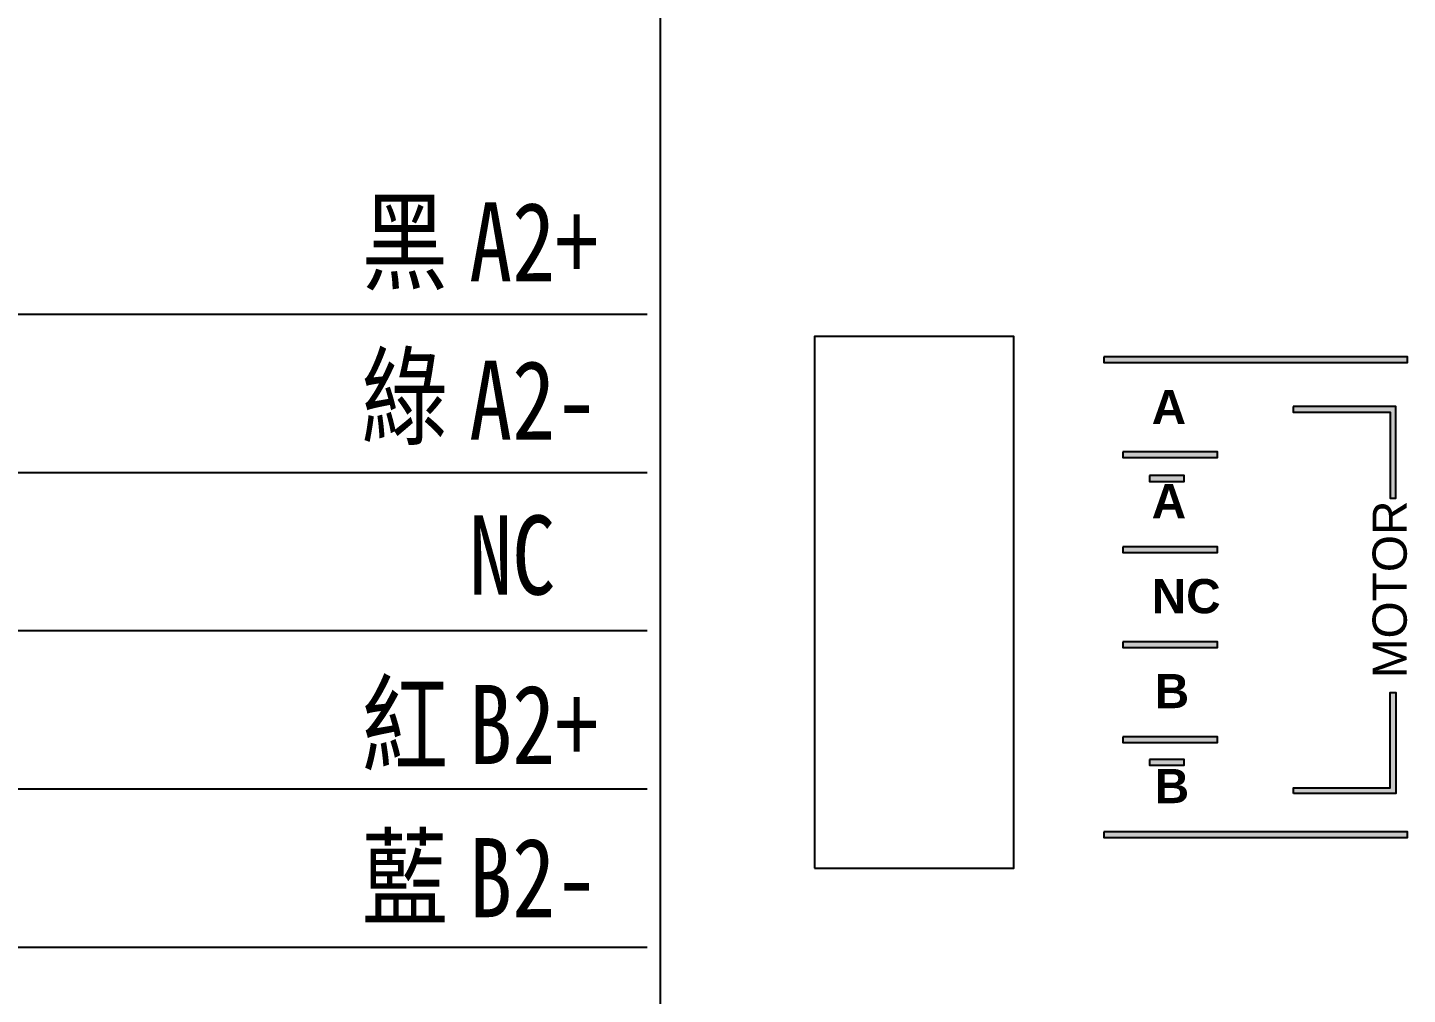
# Model space of a CAD drawing. Header units: millimetres. Extents: x -684 to 5961, y -1281 to 2539.
# Drawn here: x 2387.84 to 2431.45, y -541.72 to -511.18 of the extents above; entities that cross this region are included whole.
import ezdxf

# ---------------------------------------------------------------- set-up
doc = ezdxf.new("R2010")
doc.units = ezdxf.units.MM
doc.header["$LTSCALE"] = 5
doc.header["$MEASUREMENT"] = 0
doc.layers.get('0').update_dxf_attribs({"linetype": 'CONTINUOUS'})
doc.layers.add('AIR', color=7, linetype='CONTINUOUS')
doc.styles.add('SANSSERIFBOLD', font='sasb____', dxfattribs={"bigfont": 'rubonb'})
doc.styles.add('標楷體', font='', dxfattribs={"width": 0.8})
doc.styles.get('標楷體').set_extended_font_data('標楷體')

msp = doc.modelspace()

# ---------------------------------------------------------------- hatches: boundary and pattern name
h = msp.add_hatch(color=256)
h.paths.add_polyline_path([(2431.45431634842, -521.5828104141019), (2421.85431634842, -521.5828104141019), (2421.85431634842, -521.7628104141018), (2431.45431634842, -521.7628104141018)])
h.paths.add_polyline_path([(2431.089731858868, -523.1464901051206), (2427.840764734317, -523.1464901051206), (2427.840764734317, -523.3264901051207), (2430.909731858867, -523.3264901051207), (2430.909731858867, -526.0473986941354), (2431.089731858868, -526.0473986941354)])
h.paths.add_polyline_path([(2425.45431634842, -524.5828104141019), (2422.45431634842, -524.5828104141019), (2422.45431634842, -524.7628104141018), (2425.45431634842, -524.7628104141018)])
for points in [[(2424.398162794244, -525.3336217752033), (2423.30665082494, -525.3336217752033), (2423.30665082494, -525.5136217752031), (2424.398162794244, -525.5136217752031)], [(2425.45431634842, -527.5828104141019), (2422.45431634842, -527.5828104141019), (2422.45431634842, -527.7628104141018), (2425.45431634842, -527.7628104141018)], [(2425.45431634842, -530.5828104141019), (2422.45431634842, -530.5828104141019), (2422.45431634842, -530.7628104141018), (2425.45431634842, -530.7628104141018)], [(2425.45431634842, -533.5828104141019), (2422.45431634842, -533.5828104141019), (2422.45431634842, -533.7628104141018), (2425.45431634842, -533.7628104141018)], [(2424.398162794244, -534.299463594004), (2423.30665082494, -534.299463594004), (2423.30665082494, -534.4794635940041), (2424.398162794244, -534.4794635940041)]]:
    msp.add_hatch(color=256).paths.add_polyline_path(points)
h = msp.add_hatch(color=256)
h.paths.add_polyline_path([(2431.089731858868, -532.1793121271032), (2430.909731858867, -532.1793121271032), (2430.909731858867, -535.1975878376347), (2427.850461093, -535.1975878376345), (2427.850461093, -535.3775878376343), (2431.089731858868, -535.3775878376343)])
h.paths.add_polyline_path([(2431.45431634842, -536.5828104141019), (2421.85431634842, -536.5828104141019), (2421.85431634842, -536.7628104141018), (2431.45431634842, -536.7628104141018)])

# ---------------------------------------------------------------- linework, layer by layer
msp.add_line((2407.847730000001, -564.0165100000002), (2407.847730000002, -452.4165100000003))
at = {"color": 0, "linetype": 'Continuous'}
for p, q in [((2407.417440000001, -520.23928), (2356.515073119155, -520.23928)), ((2407.417440000001, -525.23928), (2356.515072532504, -525.23928)), ((2407.417440000001, -530.23928), (2356.515073119155, -530.23928)), ((2407.417440000001, -535.23928), (2356.515072532504, -535.23928)), ((2407.417440000001, -540.23928), (2356.515072278658, -540.2392800000002))]:
    msp.add_line(p, q, dxfattribs=at)
for points in [[(2412.70773, -537.73651), (2419.007730000002, -537.7365099999993), (2419.007730000002, -520.9365099999998), (2412.70773, -520.9365099999998)], [(2421.85431634842, -521.5828104141019), (2421.85431634842, -521.7628104141018), (2431.45431634842, -521.7628104141018), (2431.45431634842, -521.5828104141019)], [(2427.840764734317, -523.1464901051206), (2427.840764734317, -523.3264901051207), (2430.909731858867, -523.3264901051207), (2430.909731858867, -526.0473986941354), (2431.089731858868, -526.0473986941354), (2431.089731858868, -523.1464901051206)], [(2422.45431634842, -524.5828104141019), (2422.45431634842, -524.7628104141018), (2425.45431634842, -524.7628104141018), (2425.45431634842, -524.5828104141019)], [(2423.30665082494, -525.3336217752033), (2423.30665082494, -525.5136217752031), (2424.398162794244, -525.5136217752031), (2424.398162794244, -525.3336217752033)], [(2422.45431634842, -527.5828104141019), (2422.45431634842, -527.7628104141018), (2425.45431634842, -527.7628104141018), (2425.45431634842, -527.5828104141019)], [(2422.45431634842, -530.5828104141019), (2422.45431634842, -530.7628104141018), (2425.45431634842, -530.7628104141018), (2425.45431634842, -530.5828104141019)], [(2427.850461093, -535.3775878376343), (2427.850461093, -535.1975878376345), (2430.909731858867, -535.1975878376347), (2430.909731858867, -532.1793121271032), (2431.089731858868, -532.1793121271032), (2431.089731858868, -535.3775878376343)], [(2422.45431634842, -533.5828104141019), (2422.45431634842, -533.7628104141018), (2425.45431634842, -533.7628104141018), (2425.45431634842, -533.5828104141019)], [(2423.30665082494, -534.299463594004), (2423.30665082494, -534.4794635940041), (2424.398162794244, -534.4794635940041), (2424.398162794244, -534.299463594004)], [(2421.85431634842, -536.5828104141019), (2421.85431634842, -536.7628104141018), (2431.45431634842, -536.7628104141018), (2431.45431634842, -536.5828104141019)]]:
    msp.add_lwpolyline(points, close=True)

# ---------------------------------------------------------------- texts
at = {"char_height": 1.08, "attachment_point": 1, "style": 'SANSSERIFBOLD'}
for s, insert, width in [('A', (2423.370540937454, -522.6255381413316), 6.2976), ('A', (2423.370540937454, -525.5999463354067), 6.2976), ('NC', (2423.370540937454, -528.5999463354067), 8.385600000000004), ('B', (2423.466109169719, -531.5999463354067), 8.385600000000004), ('B', (2423.466109169719, -534.5999463354067), 8.385600000000004)]:
    msp.add_mtext(s, dxfattribs=dict(at, insert=insert, width=width))
at = {"insert": (2430.353345806981, -531.7330440699986), "char_height": 1.08, "width": 8.385600000000004, "attachment_point": 1, "rotation": 90, "style": 'SANSSERIFBOLD'}
msp.add_mtext('{\\fArial|b0|i0|c0|p34;MOTOR}', dxfattribs=at)
at = {"layer": 'AIR', "style": '標楷體', "width": 0.8}
for s, p in [('黑', (2398.396616772418, -519.1956491199014)), ('A2+', (2401.793502285755, -519.1956491199014)), ('綠', (2398.396616772418, -524.0903591199017)), ('A2-', (2401.793502285755, -524.1956491199014)), ('NC', (2401.793502285755, -529.0903591199017)), ('紅', (2398.396616772418, -534.4442191199016)), ('B2+', (2401.793502285755, -534.4442191199016)), ('藍', (2398.396616772418, -539.2815391199015)), ('B2-', (2401.793502285755, -539.2815391199015))]:
    msp.add_text(s, height=2.5, dxfattribs=at).set_placement(p)

doc.saveas('drawing.dxf')
